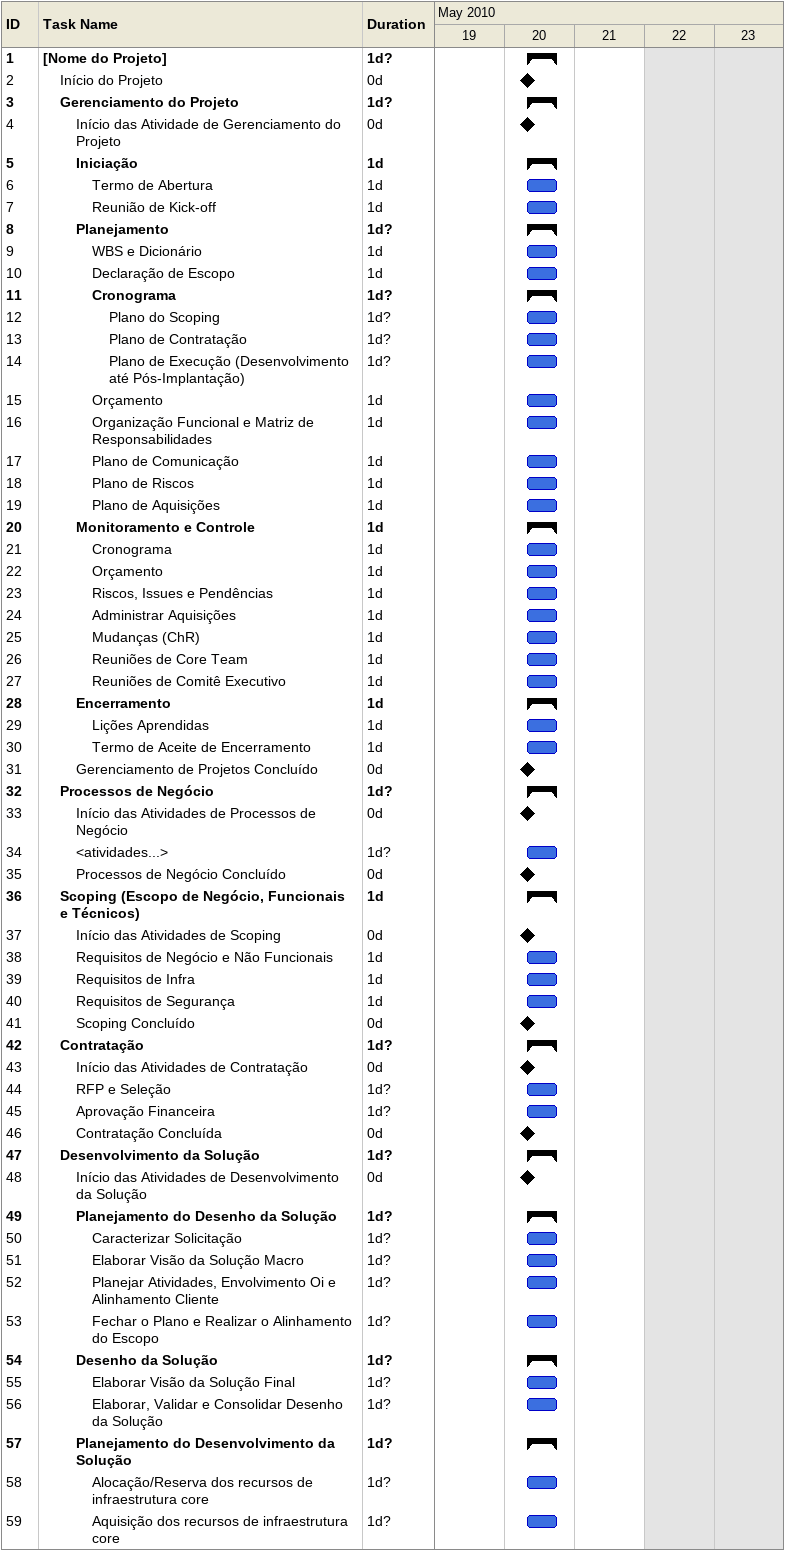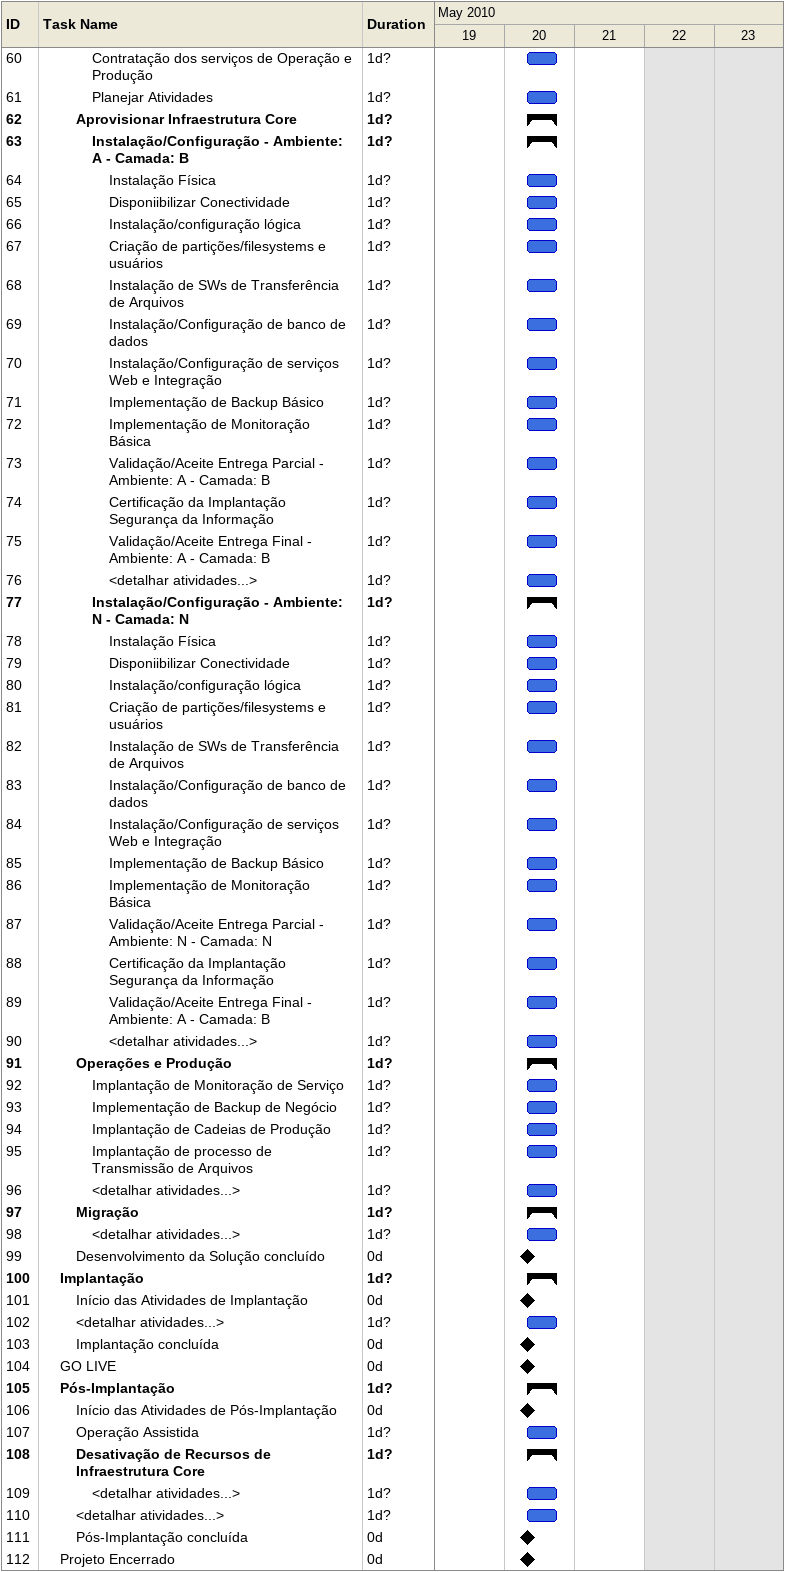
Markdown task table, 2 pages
| ID | Level | Task | Duration | Start | Finish |
|---|---|---|---|---|---|
| 1 | 1 | **[Nome do Projeto]** | 1d? | 2010-05-20 | 2010-05-20 |
| 2 | 2 | Início do Projeto | 0d | 2010-05-20 | 2010-05-20 |
| 3 | 2 | **Gerenciamento do Projeto** | 1d? | 2010-05-20 | 2010-05-20 |
| 4 | 3 | Início das Atividade de Gerenciamento do Projeto | 0d | 2010-05-20 | 2010-05-20 |
| 5 | 3 | **Iniciação** | 1d | 2010-05-20 | 2010-05-20 |
| 6 | 4 | Termo de Abertura | 1d | 2010-05-20 | 2010-05-20 |
| 7 | 4 | Reunião de Kick-off | 1d | 2010-05-20 | 2010-05-20 |
| 8 | 3 | **Planejamento** | 1d? | 2010-05-20 | 2010-05-20 |
| 9 | 4 | WBS e Dicionário | 1d | 2010-05-20 | 2010-05-20 |
| 10 | 4 | Declaração de Escopo | 1d | 2010-05-20 | 2010-05-20 |
| 11 | 4 | **Cronograma** | 1d? | 2010-05-20 | 2010-05-20 |
| 12 | 5 | Plano do Scoping | 1d? | 2010-05-20 | 2010-05-20 |
| 13 | 5 | Plano de Contratação | 1d? | 2010-05-20 | 2010-05-20 |
| 14 | 5 | Plano de Execução (Desenvolvimento até Pós-Implantação) | 1d? | 2010-05-20 | 2010-05-20 |
| 15 | 4 | Orçamento | 1d | 2010-05-20 | 2010-05-20 |
| 16 | 4 | Organização Funcional e Matriz de Responsabilidades | 1d | 2010-05-20 | 2010-05-20 |
| 17 | 4 | Plano de Comunicação | 1d | 2010-05-20 | 2010-05-20 |
| 18 | 4 | Plano de Riscos | 1d | 2010-05-20 | 2010-05-20 |
| 19 | 4 | Plano de Aquisições | 1d | 2010-05-20 | 2010-05-20 |
| 20 | 3 | **Monitoramento e Controle** | 1d | 2010-05-20 | 2010-05-20 |
| 21 | 4 | Cronograma | 1d | 2010-05-20 | 2010-05-20 |
| 22 | 4 | Orçamento | 1d | 2010-05-20 | 2010-05-20 |
| 23 | 4 | Riscos, Issues e Pendências | 1d | 2010-05-20 | 2010-05-20 |
| 24 | 4 | Administrar Aquisições | 1d | 2010-05-20 | 2010-05-20 |
| 25 | 4 | Mudanças (ChR) | 1d | 2010-05-20 | 2010-05-20 |
| 26 | 4 | Reuniões de Core Team | 1d | 2010-05-20 | 2010-05-20 |
| 27 | 4 | Reuniões de Comitê Executivo | 1d | 2010-05-20 | 2010-05-20 |
| 28 | 3 | **Encerramento** | 1d | 2010-05-20 | 2010-05-20 |
| 29 | 4 | Lições Aprendidas | 1d | 2010-05-20 | 2010-05-20 |
| 30 | 4 | Termo de Aceite de Encerramento | 1d | 2010-05-20 | 2010-05-20 |
| 31 | 3 | Gerenciamento de Projetos Concluído | 0d | 2010-05-20 | 2010-05-20 |
| 32 | 2 | **Processos de Negócio** | 1d? | 2010-05-20 | 2010-05-20 |
| 33 | 3 | Início das Atividades de Processos de Negócio | 0d | 2010-05-20 | 2010-05-20 |
| 34 | 3 | <atividades...> | 1d? | 2010-05-20 | 2010-05-20 |
| 35 | 3 | Processos de Negócio Concluído | 0d | 2010-05-20 | 2010-05-20 |
| 36 | 2 | **Scoping (Escopo de Negócio, Funcionais e Técnicos)** | 1d | 2010-05-20 | 2010-05-20 |
| 37 | 3 | Início das Atividades de Scoping | 0d | 2010-05-20 | 2010-05-20 |
| 38 | 3 | Requisitos de Negócio e Não Funcionais | 1d | 2010-05-20 | 2010-05-20 |
| 39 | 3 | Requisitos de Infra | 1d | 2010-05-20 | 2010-05-20 |
| 40 | 3 | Requisitos de Segurança | 1d | 2010-05-20 | 2010-05-20 |
| 41 | 3 | Scoping Concluído | 0d | 2010-05-20 | 2010-05-20 |
| 42 | 2 | **Contratação** | 1d? | 2010-05-20 | 2010-05-20 |
| 43 | 3 | Início das Atividades de Contratação | 0d | 2010-05-20 | 2010-05-20 |
| 44 | 3 | RFP e Seleção | 1d? | 2010-05-20 | 2010-05-20 |
| 45 | 3 | Aprovação Financeira | 1d? | 2010-05-20 | 2010-05-20 |
| 46 | 3 | Contratação Concluída | 0d | 2010-05-20 | 2010-05-20 |
| 47 | 2 | **Desenvolvimento da Solução** | 1d? | 2010-05-20 | 2010-05-20 |
| 48 | 3 | Início das Atividades de Desenvolvimento da Solução | 0d | 2010-05-20 | 2010-05-20 |
| 49 | 3 | **Planejamento do Desenho da Solução** | 1d? | 2010-05-20 | 2010-05-20 |
| 50 | 4 | Caracterizar Solicitação | 1d? | 2010-05-20 | 2010-05-20 |
| 51 | 4 | Elaborar Visão da Solução Macro | 1d? | 2010-05-20 | 2010-05-20 |
| 52 | 4 | Planejar Atividades, Envolvimento Oi e Alinhamento Cliente | 1d? | 2010-05-20 | 2010-05-20 |
| 53 | 4 | Fechar o Plano e Realizar o Alinhamento do Escopo | 1d? | 2010-05-20 | 2010-05-20 |
| 54 | 3 | **Desenho da Solução** | 1d? | 2010-05-20 | 2010-05-20 |
| 55 | 4 | Elaborar Visão da Solução Final | 1d? | 2010-05-20 | 2010-05-20 |
| 56 | 4 | Elaborar, Validar e Consolidar Desenho da Solução | 1d? | 2010-05-20 | 2010-05-20 |
| 57 | 3 | **Planejamento do Desenvolvimento da Solução** | 1d? | 2010-05-20 | 2010-05-20 |
| 58 | 4 | Alocação/Reserva dos recursos de infraestrutura core | 1d? | 2010-05-20 | 2010-05-20 |
| 59 | 4 | Aquisição dos recursos de infraestrutura core | 1d? | 2010-05-20 | 2010-05-20 |
| 60 | 4 | Contratação dos serviços de Operação e Produção | 1d? | 2010-05-20 | 2010-05-20 |
| 61 | 4 | Planejar Atividades | 1d? | 2010-05-20 | 2010-05-20 |
| 62 | 3 | **Aprovisionar Infraestrutura Core** | 1d? | 2010-05-20 | 2010-05-20 |
| 63 | 4 | **Instalação/Configuração - Ambiente: A - Camada: B** | 1d? | 2010-05-20 | 2010-05-20 |
| 64 | 5 | Instalação Física | 1d? | 2010-05-20 | 2010-05-20 |
| 65 | 5 | Disponiibilizar Conectividade | 1d? | 2010-05-20 | 2010-05-20 |
| 66 | 5 | Instalação/configuração lógica | 1d? | 2010-05-20 | 2010-05-20 |
| 67 | 5 | Criação de partições/filesystems e usuários | 1d? | 2010-05-20 | 2010-05-20 |
| 68 | 5 | Instalação de SWs de Transferência de Arquivos | 1d? | 2010-05-20 | 2010-05-20 |
| 69 | 5 | Instalação/Configuração de banco de dados | 1d? | 2010-05-20 | 2010-05-20 |
| 70 | 5 | Instalação/Configuração de serviços Web e Integração | 1d? | 2010-05-20 | 2010-05-20 |
| 71 | 5 | Implementação de Backup Básico | 1d? | 2010-05-20 | 2010-05-20 |
| 72 | 5 | Implementação de Monitoração Básica | 1d? | 2010-05-20 | 2010-05-20 |
| 73 | 5 | Validação/Aceite Entrega Parcial - Ambiente: A - Camada: B | 1d? | 2010-05-20 | 2010-05-20 |
| 74 | 5 | Certificação da Implantação Segurança da Informação | 1d? | 2010-05-20 | 2010-05-20 |
| 75 | 5 | Validação/Aceite Entrega Final - Ambiente: A - Camada: B | 1d? | 2010-05-20 | 2010-05-20 |
| 76 | 5 | <detalhar atividades...> | 1d? | 2010-05-20 | 2010-05-20 |
| 77 | 4 | **Instalação/Configuração - Ambiente: N - Camada: N** | 1d? | 2010-05-20 | 2010-05-20 |
| 78 | 5 | Instalação Física | 1d? | 2010-05-20 | 2010-05-20 |
| 79 | 5 | Disponiibilizar Conectividade | 1d? | 2010-05-20 | 2010-05-20 |
| 80 | 5 | Instalação/configuração lógica | 1d? | 2010-05-20 | 2010-05-20 |
| 81 | 5 | Criação de partições/filesystems e usuários | 1d? | 2010-05-20 | 2010-05-20 |
| 82 | 5 | Instalação de SWs de Transferência de Arquivos | 1d? | 2010-05-20 | 2010-05-20 |
| 83 | 5 | Instalação/Configuração de banco de dados | 1d? | 2010-05-20 | 2010-05-20 |
| 84 | 5 | Instalação/Configuração de serviços Web e Integração | 1d? | 2010-05-20 | 2010-05-20 |
| 85 | 5 | Implementação de Backup Básico | 1d? | 2010-05-20 | 2010-05-20 |
| 86 | 5 | Implementação de Monitoração Básica | 1d? | 2010-05-20 | 2010-05-20 |
| 87 | 5 | Validação/Aceite Entrega Parcial - Ambiente: N - Camada: N | 1d? | 2010-05-20 | 2010-05-20 |
| 88 | 5 | Certificação da Implantação Segurança da Informação | 1d? | 2010-05-20 | 2010-05-20 |
| 89 | 5 | Validação/Aceite Entrega Final - Ambiente: A - Camada: B | 1d? | 2010-05-20 | 2010-05-20 |
| 90 | 5 | <detalhar atividades...> | 1d? | 2010-05-20 | 2010-05-20 |
| 91 | 3 | **Operações e Produção** | 1d? | 2010-05-20 | 2010-05-20 |
| 92 | 4 | Implantação de Monitoração de Serviço | 1d? | 2010-05-20 | 2010-05-20 |
| 93 | 4 | Implementação de Backup de Negócio | 1d? | 2010-05-20 | 2010-05-20 |
| 94 | 4 | Implantação de Cadeias de Produção | 1d? | 2010-05-20 | 2010-05-20 |
| 95 | 4 | Implantação de processo de Transmissão de Arquivos | 1d? | 2010-05-20 | 2010-05-20 |
| 96 | 4 | <detalhar atividades...> | 1d? | 2010-05-20 | 2010-05-20 |
| 97 | 3 | **Migração** | 1d? | 2010-05-20 | 2010-05-20 |
| 98 | 4 | <detalhar atividades...> | 1d? | 2010-05-20 | 2010-05-20 |
| 99 | 3 | Desenvolvimento da Solução concluído | 0d | 2010-05-20 | 2010-05-20 |
| 100 | 2 | **Implantação** | 1d? | 2010-05-20 | 2010-05-20 |
| 101 | 3 | Início das Atividades de Implantação | 0d | 2010-05-20 | 2010-05-20 |
| 102 | 3 | <detalhar atividades...> | 1d? | 2010-05-20 | 2010-05-20 |
| 103 | 3 | Implantação concluída | 0d | 2010-05-20 | 2010-05-20 |
| 104 | 2 | GO LIVE | 0d | 2010-05-20 | 2010-05-20 |
| 105 | 2 | **Pós-Implantação** | 1d? | 2010-05-20 | 2010-05-20 |
| 106 | 3 | Início das Atividades de Pós-Implantação | 0d | 2010-05-20 | 2010-05-20 |
| 107 | 3 | Operação Assistida | 1d? | 2010-05-20 | 2010-05-20 |
| 108 | 3 | **Desativação de Recursos de Infraestrutura Core** | 1d? | 2010-05-20 | 2010-05-20 |
| 109 | 4 | <detalhar atividades...> | 1d? | 2010-05-20 | 2010-05-20 |
| 110 | 3 | <detalhar atividades...> | 1d? | 2010-05-20 | 2010-05-20 |
| 111 | 3 | Pós-Implantação concluída | 0d | 2010-05-20 | 2010-05-20 |
| 112 | 2 | Projeto Encerrado | 0d | 2010-05-20 | 2010-05-20 |
